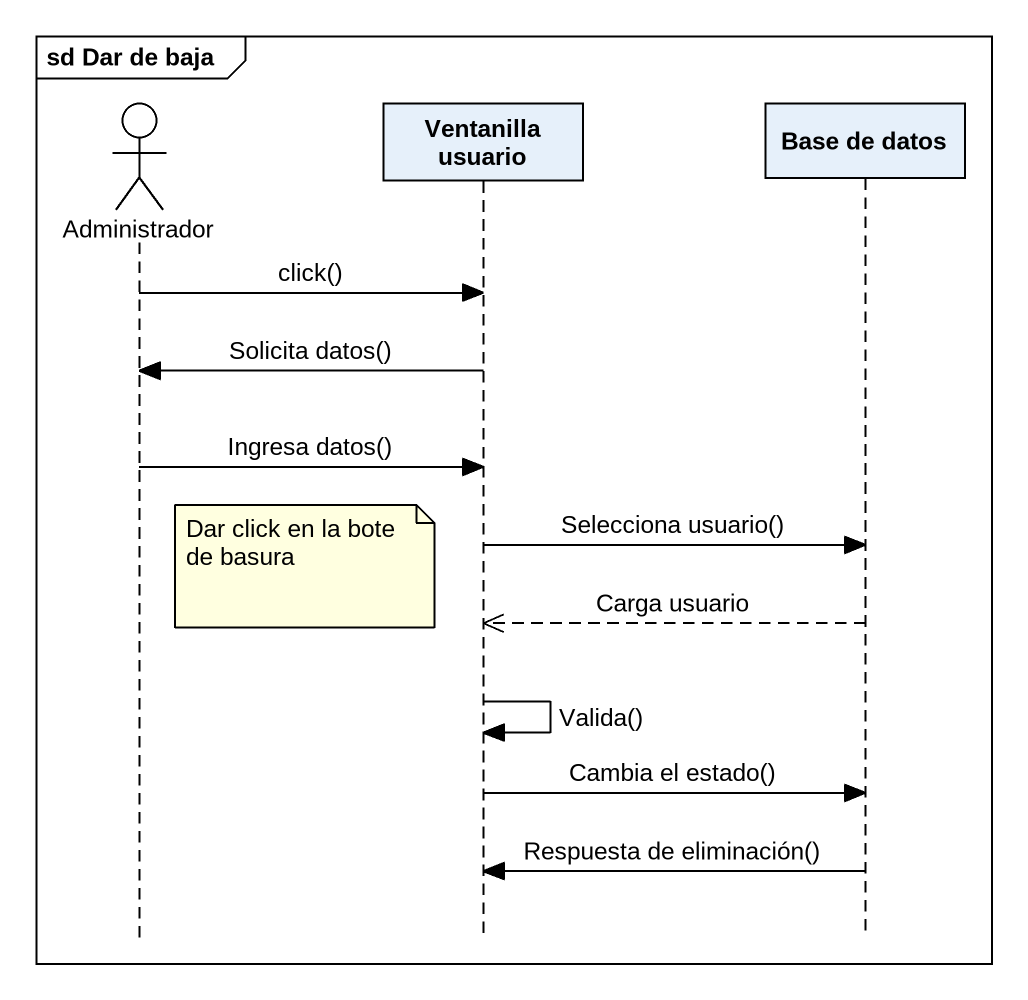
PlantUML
@startuml
mainframe sd Dar de baja
hide footbox
actor Administrador
participant "Ventanilla usuario" as Ventanilla_usuario
participant "Base de datos" as Base_de_datos

Administrador -> Ventanilla_usuario : click()
Ventanilla_usuario -> Administrador : Solicita datos()
Administrador -> Ventanilla_usuario : Ingresa datos()
Ventanilla_usuario -> Base_de_datos : Selecciona usuario()
note right of Administrador : Dar click en la bote de basura
Base_de_datos -->> Ventanilla_usuario : Carga usuario
Ventanilla_usuario -> Ventanilla_usuario : Valida()
Ventanilla_usuario -> Base_de_datos : Cambia el estado()
Base_de_datos -> Ventanilla_usuario : Respuesta de eliminación()
@enduml
